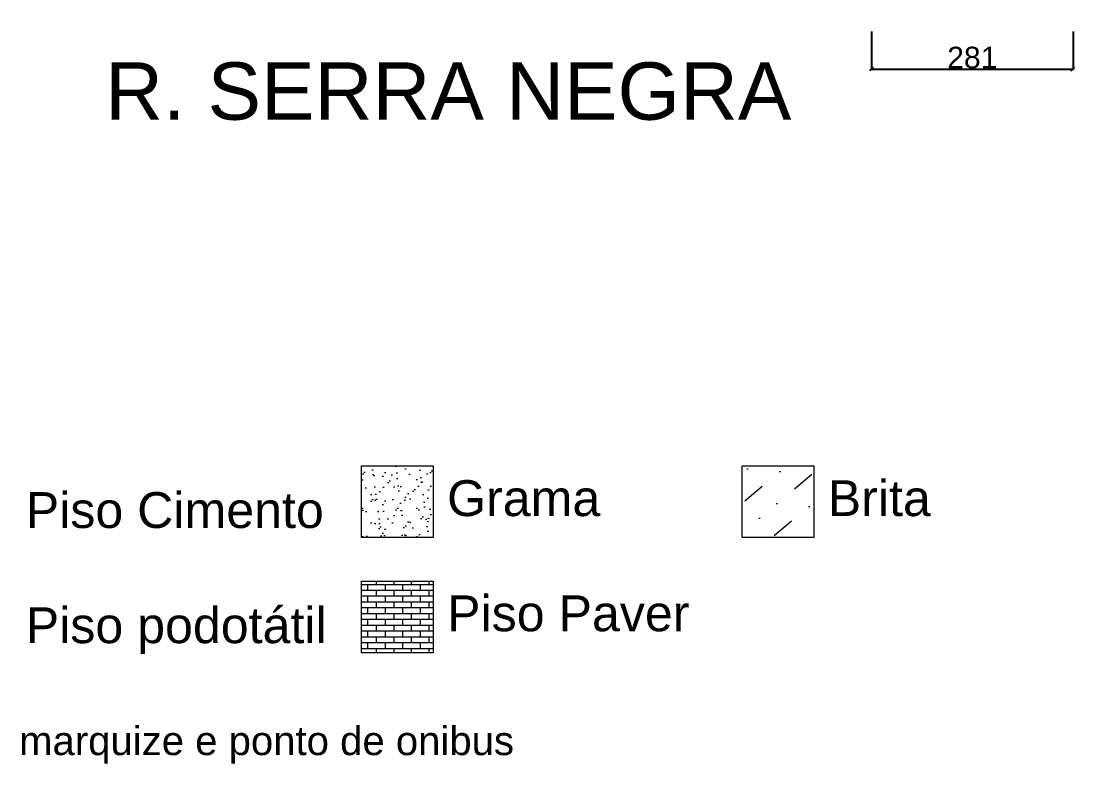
# Model space of a CAD drawing. Header units: millimetres. Extents: x -9997 to 44619, y -1295 to 91103.
# Drawn here: x 28684 to 30153, y 32660 to 33697 of the extents above; entities that cross this region are included whole.
import ezdxf

# ---------------------------------------------------------------- set-up
doc = ezdxf.new("R2010")
doc.units = ezdxf.units.MM
doc.header["$LTSCALE"] = 0.1
doc.layers.get('0').update_dxf_attribs({"lineweight": 5})
doc.layers.add('alvenaria', color=5, linetype='Continuous', lineweight=9)
doc.layers.add('nome de ambiente', color=3, linetype='Continuous')
doc.layers.add('textos', color=1, linetype='Continuous')
doc.styles.get("Standard").update_dxf_attribs({"font": 'arial.ttf'})
doc.dimstyles.new('ISO-25', dxfattribs={"dimtxt": 30, "dimasz": 5, "dimexe": 0, "dimexo": 15, "dimtad": 1, "dimtxsty": 'Standard', "dimblk": 'OBLIQUE', "dimcen": 0, "dimclrd": 7, "dimclre": 7, "dimclrt": 7, "dimadec": 8, "dimazin": 0, "dimtfac": 1, "dimtmove": 0, "dimatfit": 3, "dimldrblk": 'OBLIQUE', "dimfxl": 5, "dimtfillclr": 250, "dimarcsym": 0})

# ---------------------------------------------------------------- blocks, each defined once
blk = doc.blocks.new('_Oblique')
at = {"color": 0, "linetype": 'ByBlock', "lineweight": -2}
blk.add_line((-0.5, -0.5), (0.5, 0.5), dxfattribs=at)
blk = doc.blocks.new('*D109')
at = {"layer": 'alvenaria', "color": 7, "linetype": 'ByBlock', "lineweight": -2, "transparency": 16777216}
for p, q in [((29869.3, 33681.9), (29869.3, 33629.5)), ((30150.3, 33681.9), (30150.3, 33629.5))]:
    blk.add_line(p, q, dxfattribs=at)
at = {"layer": 'alvenaria', "color": 7, "lineweight": -2, "transparency": 16777216}
blk.add_line((29869.3, 33629.5), (30150.3, 33629.5), dxfattribs=at)
at = {"layer": 'Defpoints', "color": 0, "linetype": 'ByBlock', "transparency": 16777216}
for p in [(29869.3, 33696.9), (30150.3, 33696.9), (30150.3, 33629.5)]:
    blk.add_point(p, dxfattribs=at)
at = {"layer": 'alvenaria', "color": 7, "linetype": 'ByBlock', "lineweight": -2, "transparency": 16777216, "xscale": 5, "yscale": 5, "zscale": 5, "rotation": 180}
blk.add_blockref('_Oblique', (29869.3, 33629.5), dxfattribs=at)
at = {"layer": 'alvenaria', "color": 7, "linetype": 'ByBlock', "lineweight": -2, "transparency": 16777216, "xscale": 5, "yscale": 5, "zscale": 5}
blk.add_blockref('_Oblique', (30150.3, 33629.5), dxfattribs=at)
at = {"layer": 'alvenaria', "color": 7, "linetype": 'ByBlock', "transparency": 16777216, "insert": (30009.8, 33645.5), "char_height": 30, "attachment_point": 5}
blk.add_mtext('281', dxfattribs=at)

msp = doc.modelspace()

# ---------------------------------------------------------------- hatches: boundary and pattern name
at = {"linetype": 'ByBlock', "lineweight": 0, "true_color": 0x136734}
h = msp.add_hatch(dxfattribs=at)
h.set_pattern_fill('AR-SAND', color=116, scale=0.5, angle=90)
h.set_pattern_definition([(127.5, (53974.874, -954.882), (-24.470662, -0.800016), [0, -19.304, 0, -21.59, 0, -20.6375]), (97.5, (53974.874, -954.882), (-35.841255, 22.476164), [0, -10.414, 0, -17.399, 0, -6.6675]), (57.5, (53974.874, -970.503), (-0.071859, 39.549619), [0, -6.35, 0, -22.86, 0, -29.845]), (47.5, (53974.874, -970.503), (-11.146466, 38.177823), [0, -3.175, 0, -14.986, 0, -17.145])])
h.paths.add_polyline_path([(29258.627, 32976.189), (29258.627, 33076.189), (29158.627, 33076.189), (29158.627, 32976.189)])
at = {"linetype": 'ByBlock', "lineweight": 0}
h = msp.add_hatch(dxfattribs=at)
h.set_pattern_fill('MUDST', color=5, scale=5, angle=400)
h.set_pattern_definition([(40, (53845.125, -794.267), (28.235316, 65.138924), [31.75, -31.75, 0, -31.75, 0, -31.75])])
h.paths.add_polyline_path([(29689.037, 33076.189), (29689.037, 32976.189), (29789.037, 32976.189), (29789.037, 33076.189)])
at = {"linetype": 'ByBlock', "lineweight": 0, "true_color": 0xc7c8ca}
h = msp.add_hatch(dxfattribs=at)
h.set_pattern_fill('AR-BRSTD', color=9, scale=0.12)
h.set_pattern_definition([(360, (406.726, 167.283), (4e-15, 8.129016), []), (90, (406.726, 167.283), (-12.192, 8.129016), [8.129016, -8.129016])])
h.paths.add_polyline_path([(29258.627, 32915.574), (29158.627, 32915.574), (29158.627, 32815.574), (29258.627, 32815.574)])

# ---------------------------------------------------------------- linework, layer by layer
at = {"linetype": 'ByBlock', "lineweight": 0}
for p, q in [((29158.627, 33076.189), (29258.627, 33076.189)), ((29158.627, 32976.189), (29158.627, 33076.189)), ((29258.627, 33076.189), (29258.627, 32976.189)), ((29689.037, 33076.189), (29789.037, 33076.189)), ((29689.037, 32976.189), (29689.037, 33076.189)), ((29789.037, 33076.189), (29789.037, 32976.189)), ((29258.627, 32976.189), (29158.627, 32976.189)), ((29789.037, 32976.189), (29689.037, 32976.189)), ((29158.627, 32815.574), (29158.627, 32915.574)), ((29158.627, 32915.574), (29258.627, 32915.574)), ((29258.627, 32915.574), (29258.627, 32815.574)), ((29258.627, 32815.574), (29158.627, 32815.574))]:
    msp.add_line(p, q, dxfattribs=at)

# ---------------------------------------------------------------- texts
at = {"layer": 'nome de ambiente', "color": 18, "lineweight": 0, "true_color": 0x000000}
for s, height, p in [('Grama', 50, (29278.01, 33006.176)), ('Brita', 50, (29808.42, 33006.176)), ('Piso Cimento ', 50, (28690.891, 32989.536)), ('Piso Paver', 50, (29278.01, 32845.562)), ('Piso podotátil', 50, (28690.891, 32828.922)), ('Projeção marquize e ponto de onibus', 40, (28445.618, 32672.802))]:
    msp.add_text(s, height=height, dxfattribs=at).set_placement(p)
at = {"layer": 'textos', "color": 18, "lineweight": 0, "true_color": 0x000000}
msp.add_text('R. SERRA NEGRA', height=80, dxfattribs=at).set_placement((28801.483, 33558.936))

# ---------------------------------------------------------------- dimensions: what is measured, and where the dimension line sits
at = {"layer": 'alvenaria', "linetype": 'ByBlock'}
dim = msp.add_aligned_dim(p1=(29869.318, 33696.938), p2=(30150.318, 33696.938), distance=-67.428, dimstyle='ISO-25', dxfattribs=at)
dim.commit()
dim.dimension.update_dxf_attribs({"geometry": '*D109', "text_midpoint": (30009.818, 33645.452)})

doc.saveas('drawing.dxf')
